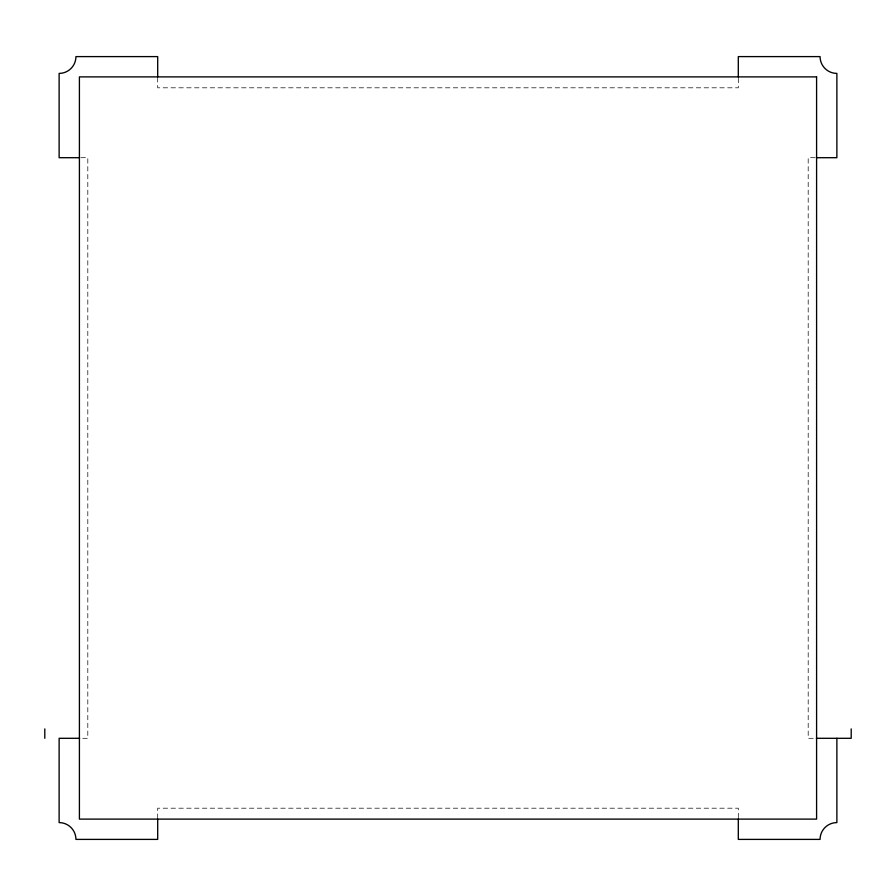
<?xml version="1.0" encoding="UTF-8"?>
<svg xmlns="http://www.w3.org/2000/svg" width="896" height="896" viewBox="0 0 896 896"><rect width="100%" height="100%" fill="white"/><g stroke="black" fill="none" stroke-linecap="round" stroke-linejoin="round"><path stroke-width="0.67" stroke-dasharray="4.48 3.36" d="M80.976 157.696L87.808 157.696L87.808 738.304L80.976 738.304M815.024 157.696L808.192 157.696L808.192 738.304L815.024 738.304M738.304 78.31L738.304 87.808L157.696 87.808L157.696 78.31M738.304 817.69L738.304 808.192L157.696 808.192L157.696 817.69"/><path stroke-width="1.34" d="M79.61 157.696L59.125 157.696L59.125 73.405A16.8 16.8 0 0 0 75.925 56.605L157.696 56.605L157.696 76.955M816.39 157.696L836.875 157.696L836.875 73.405A16.8 16.8 0 0 1 820.075 56.605L738.304 56.605L738.304 76.955M79.61 738.304L59.125 738.304L59.125 822.595A16.8 16.8 0 0 1 75.925 839.395L157.696 839.395L157.696 819.045M816.39 738.304L851.2 738.304L851.2 728.896M836.875 738.304L836.875 822.595A16.8 16.8 0 0 0 820.075 839.395L738.304 839.395L738.304 819.045M44.8 728.896L44.8 738.304M816.592 76.888L79.408 76.888L79.408 819.112L816.592 819.112L816.592 76.888"/></g></svg>
